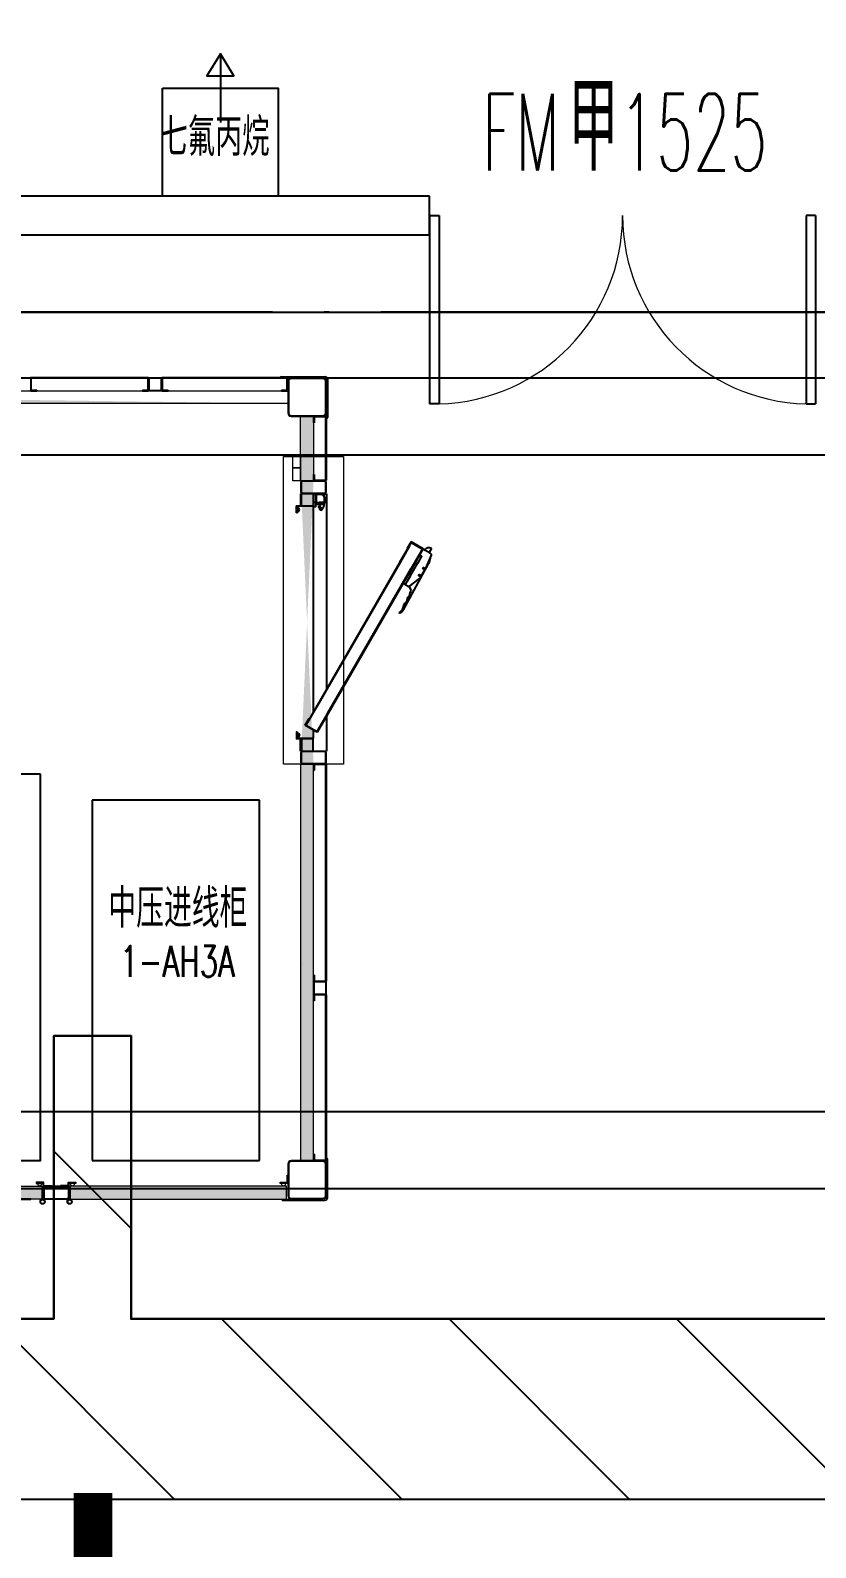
# Model space of a CAD drawing. Extents: x 758840 to 1108724, y -102573 to 143521.
# Drawn here: x 880112 to 883163, y 69139 to 75032 of the extents above; entities that cross this region are included whole.
import ezdxf
from ezdxf.xclip import XClip

# ---------------------------------------------------------------- set-up
doc = ezdxf.new("R2010")
doc.units = 0
doc.header["$LTSCALE"] = 1000
doc.header["$MEASUREMENT"] = 0
doc.linetypes.add('DOTE', pattern=[2.42, 2, -0.2, 0.02, -0.2])
for name, color, linetype in [('02电气-设备', 255, 'Continuous'), ('02电气-设备基础', 252, 'Continuous'), ('DOOR_FIRE', 4, 'Continuous'), ('DOOR_FIRE_TEXT', 7, 'Continuous'), ('DOTE', 8, 'DOTE'), ('EQUIP_消火栓', 7, 'Continuous'), ('HATCH', 4, 'Continuous'), ('LWIRE', 1, 'Continuous'), ('WALL-MOVE', 6, 'Continuous'), ('电缆沟', 2, 'Continuous'), ('空调标注', 3, 'Continuous'), ('钢盖板', 6, 'Continuous')]:
    doc.layers.add(name, color=color, linetype=linetype)
doc.layers.add('细实线', color=3, linetype='Continuous', lineweight=5)
doc.styles.add('_TCH_WINDOW', font='SIMPLEX.shx', dxfattribs={"width": 0.8, "height": 3.5, "bigfont": 'GBCBIG.shx'})
doc.styles.get("Standard").update_dxf_attribs({"font": 'gbenor.shx', "bigfont": 'gbcbig.shx'})
doc.styles.add('电气文字', font='txtd.shx', dxfattribs={"width": 0.8, "height": 3.5, "bigfont": 'HZTXT.shx'})
pattern_1 = [(315, (-6393581, 4851832.664), (28.28427125, 28.28427125), [4.0142, -35.9858]), (315, (-6393602.19, 4851811.474), (28.28427125, 28.28427125), [4.0142, -35.9858]), (135, (-6393568.565, 4851806.713), (-28.28427125, -28.28427125), [4.0142, -35.9858]), (135, (-6393576.24, 4851799.04), (-28.28427125, -28.28427125), [4.0142, -35.9858]), (225, (-6393553.707, 4851812.48), (28.28427125, -28.28427125), [40.0194, 0.0194]), (180, (-6393563.022, 4851806.003), (-28.2842, 28.2842), [3.4144, -53.1542]), (161.56505, (-6393538.152, 4851834.288), (-28.284169758, 28.28429741), [2.244, -87.1988]), (161.56505, (-6393566.436, 4851806.003), (-28.284169758, 28.28429741), [2.244, -87.1988]), (198.43495, (-6393530.48, 4851835.707), (-28.28429741, 28.28416976), [4.488, -84.9548]), (198.43495, (-6393558.764, 4851807.422), (-28.28429741, 28.28416976), [4.488, -84.9548]), (108.43495, (-6393543.119, 4851837.835), (-28.28429741, 28.284169758), [21.3712, -68.0716]), (108.43495, (-6393571.403, 4851809.551), (-28.28429741, 28.284169758), [21.3712, -68.0716]), (161.56505, (-6393552.715, 4851860.948), (-28.284169758, 28.28429741), [2.244, -87.1988]), (161.56505, (-6393581, 4851832.664), (-28.284169758, 28.28429741), [2.244, -87.1988]), (180, (-6393583.129, 4851833.374), (-28.2842, 28.2842), [3.4144, -53.1542]), (198.43495, (-6393558.26, 4851861.658), (-28.28429741, 28.28416976), [4.488, -84.9548]), (198.43495, (-6393586.543, 4851833.374), (-28.28429741, 28.28416976), [4.488, -84.9548]), (90, (-6393602.9, 4851813.603), (-28.2842, 28.2842), [3.4144, -53.1542]), (108.43495, (-6393573.905, 4851839.759), (-28.28429741, 28.284169758), [2.244, -87.1988]), (108.43495, (-6393602.19, 4851811.474), (-28.28429741, 28.284169758), [2.244, -87.1988]), (71.56505, (-6393574.615, 4851845.3), (-28.28416976, 28.28429741), [4.488, -84.9548]), (71.56505, (-6393602.9, 4851817.017), (-28.28416976, 28.28429741), [4.488, -84.9548]), (161.56505, (-6393550.793, 4851830.162), (-28.284169758, 28.28429741), [21.3712, -68.0716]), (161.56505, (-6393579.077, 4851801.878), (-28.284169758, 28.28429741), [21.3712, -68.0716]), (90, (-6393575.53, 4851793.496), (-28.2842, 28.2842), [3.4144, -53.1542]), (108.43495, (-6393547.244, 4851825.195), (-28.28429741, 28.284169758), [2.244, -87.1988]), (108.43495, (-6393575.529, 4851796.91), (-28.28429741, 28.284169758), [2.244, -87.1988]), (71.56505, (-6393548.664, 4851817.523), (-28.28416976, 28.28429741), [4.488, -84.9548]), (71.56505, (-6393576.948, 4851789.24), (-28.28416976, 28.28429741), [4.488, -84.9548])]

# ---------------------------------------------------------------- blocks, each defined once
blk = doc.blocks.new('332525')
at = {"color": 0, "lineweight": 15}
for p, q in [((1935718.8, 679933.7), (1935745.8, 679933.7)), ((1935718.8, 679930.7), (1935718.8, 679933.7)), ((1935748.8, 679930.7), (1935718.8, 679930.7)), ((1935745.8, 679933.7), (1935745.8, 679960.7)), ((1935745.8, 679960.7), (1935748.8, 679960.7)), ((1935748.8, 679930.7), (1935745.8, 679930.7)), ((1935748.8, 679960.7), (1935748.8, 679930.7)), ((1935748.8, 679933.7), (1935748.8, 679930.7))]:
    blk.add_line(p, q, dxfattribs=at)
blk = doc.blocks.new('dfgfdgdf')
at = {"lineweight": 15}
h = blk.add_hatch(dxfattribs=at)
h.set_pattern_fill('ANSI35', color=2, scale=0.9)
h.set_pattern_definition([(45, (0, 0), (-4.041115254, 4.041115254), []), (45, (4.041, 0), (-4.041115254, 4.041115254), [7.14375, -1.42875, 0, -1.42875])])
h.paths.add_polyline_path([(1999348.3, 678429.3), (1999331.3, 678429.3, 1)])
blk.add_line((1999352.3, 678432.3), (1999327.3, 678432.3))
at = {"color": 0, "lineweight": 15}
for p, q in [((1999352.3, 678432.3), (1999327.3, 678432.3)), ((1999327.3, 678432.3), (1999327.3, 678429.3)), ((1999327.3, 678429.3), (1999352.3, 678429.3)), ((1999352.3, 678432.3), (1999352.3, 678429.3))]:
    blk.add_line(p, q, dxfattribs=at)
blk.add_arc((1999339.8, 678429.3), 8.49, 180, 360, dxfattribs=at)
blk = doc.blocks.new('2500KVA 变压器')
at = {"lineweight": -3}
blk.add_lwpolyline([(0, 0), (2400, 0), (2400, 1500), (0, 1500)], close=True, dxfattribs=at)
blk = doc.blocks.new('BD4-PAL0101-LVPM-03')
at = {"ltscale": 5}
h = blk.add_hatch(dxfattribs=at)
h.set_pattern_fill('隔热材料01', color=8, scale=80, angle=45)
h.set_pattern_definition(pattern_1)
edge = h.paths.add_edge_path()
edge.add_line((1914731.1, 716073.1), (1914731.1, 716023.1))
edge.add_line((1914741, 716023.1), (1914741, 716073.1))
edge.add_line((1914961.1, 716073.1), (1915777, 716073.1))
edge.add_line((1915777, 716023.1), (1914961.1, 716023.1))
edge.add_line((1915877, 716073.1), (1917641.1, 716073.1))
edge.add_line((1917641.1, 716023.1), (1915877, 716023.1))
edge.add_line((1919291.1, 716073.1), (1924487.1, 716073.1))
edge.add_line((1924487.1, 716023.1), (1919291.1, 716023.1))
edge.add_line((1924587.1, 716073.1), (1928137.1, 716073.1))
edge.add_line((1928137.1, 716023.1), (1924587.1, 716023.1))
edge = h.paths.add_edge_path(flags=17)
edge.add_line((1924487.1, 716073.1), (1924487.1, 716023.1))
edge.add_line((1924587.1, 716023.1), (1924587.1, 716073.1))
edge.add_line((1919291.1, 716023.1), (1919291.1, 716073.1))
edge.add_line((1917641.1, 716073.1), (1917641.1, 716023.1))
edge.add_line((1914961.1, 716023.1), (1914961.1, 716073.1))
edge.add_line((1928137.1, 716073.1), (1928137.1, 716023.1))
h = blk.add_hatch(dxfattribs=at)
h.set_pattern_fill('隔热材料01', color=8, scale=80, angle=45)
h.set_pattern_definition(pattern_1)
edge = h.paths.add_edge_path()
edge.add_line((1928187.1, 715723.1), (1928187.1, 715973.1))
edge.add_line((1928237.1, 715973.1), (1928237.1, 715723.1))
edge.add_line((1928187.1, 714623.1), (1928187.1, 713083.1))
edge.add_line((1928237.1, 713083.1), (1928237.1, 714623.1))
h = blk.add_hatch(dxfattribs=at)
h.set_pattern_fill('隔热材料01', color=8, scale=80, angle=45)
h.set_pattern_definition(pattern_1)
h.paths.add_polyline_path([(1915872.1, 712983.1), (1915306.6, 712983.1), (1915306.6, 712933.1), (1915872.1, 712933.1)])
h.paths.add_polyline_path([(1915301.6, 712983.1), (1914736.1, 712983.1), (1914736.1, 712933.1), (1915301.6, 712933.1)])
h.paths.add_polyline_path([(1916874.6, 712933.1), (1915982.1, 712933.1), (1915982.1, 712983.1), (1916874.6, 712983.1)])
h.paths.add_polyline_path([(1917772.1, 712933.1), (1916879.6, 712933.1), (1916879.6, 712983.1), (1917772.1, 712983.1)])
h.paths.add_polyline_path([(1917882.1, 712983.1), (1918774.6, 712983.1), (1918774.6, 712933.1), (1917882.1, 712933.1)])
h.paths.add_polyline_path([(1918779.6, 712933.1), (1918779.6, 712983.1), (1919672.1, 712983.1), (1919672.1, 712933.1)])
h.paths.add_polyline_path([(1920874.6, 712933.1), (1919782.1, 712933.1), (1919782.1, 712983.1), (1920874.6, 712983.1)])
h.paths.add_polyline_path([(1920879.6, 712933.1), (1920879.6, 712983.1), (1921972.1, 712983.1), (1921972.1, 712933.1)])
h.paths.add_polyline_path([(1923279.6, 712933.1), (1922082.1, 712933.1), (1922082.1, 712983.1), (1923279.6, 712983.1)])
h.paths.add_polyline_path([(1923284.6, 712933.1), (1923284.6, 712983.1), (1924482.1, 712983.1), (1924482.1, 712933.1)])
h.paths.add_polyline_path([(1925884.6, 712933.1), (1924592.1, 712933.1), (1924592.1, 712983.1), (1925884.6, 712983.1)])
h.paths.add_polyline_path([(1925889.6, 712933.1), (1925889.6, 712983.1), (1927182.1, 712983.1), (1927182.1, 712933.1)])
h.paths.add_polyline_path([(1927292.1, 712933.1), (1928132.1, 712933.1), (1928132.1, 712983.1), (1927292.1, 712983.1)])
at = {"layer": 'HATCH'}
h = blk.add_hatch(dxfattribs=at)
h.set_pattern_fill('ISO02W100', color=256, scale=0.5, angle=150)
h.set_pattern_definition([(150, (1632899.1454, -347626.3102), (-1.25, -2.1650635095), [6, -1.5])])
h.paths.add_polyline_path([(1928609.5, 715471), (1928602.5, 715458.8), (1928572.5, 715406.8), (1928573.3, 715406.3), (1928610.4, 715470.5)])
h = blk.add_hatch(dxfattribs=at)
h.set_pattern_fill('ANSI32', color=256, angle=60)
h.set_pattern_definition([(105, (1632899.145, -347626.31), (-9.200443495, -2.465251405), []), (105, (1632901.3905, -347622.422), (-9.200443495, -2.465251405), [])])
h.paths.add_polyline_path([(1928616.5, 715483.1), (1928659.8, 715458.1), (1928616.1, 715382.4), (1928617.5, 715380.8), (1928662.5, 715458.8), (1928615.8, 715485.8), (1928600.8, 715459.8), (1928602.5, 715458.8), (1928609.5, 715471)])
h = blk.add_hatch(dxfattribs=at)
h.set_pattern_fill('ANSI32', color=256)
h.set_pattern_definition([(45, (-1084264.571, -267631.145), (-6.73519209, 6.73519209), []), (45, (-1084260.081, -267631.145), (-6.73519209, 6.73519209), [])])
h.paths.add_polyline_path([(1928207.7, 714774.4), (1928251, 714749.4), (1928294.7, 714825.1), (1928296.7, 714824.7), (1928251.7, 714746.7), (1928204.9, 714773.7), (1928219.9, 714799.6), (1928221.7, 714798.6), (1928214.7, 714786.5)])
h = blk.add_hatch(dxfattribs=at)
h.set_pattern_fill('ISO02W100', color=256, scale=0.5, angle=90)
h.set_pattern_definition([(90, (-1084264.5713, -267631.145), (-2.5, 2e-16), [6, -1.5])])
h.paths.add_polyline_path([(1928214.7, 714786.5), (1928221.7, 714798.6), (1928251.7, 714850.7), (1928252.6, 714850.2), (1928215.5, 714786)])
at = {"linetype": 'Continuous', "lineweight": 25}
for p, q in [((1927139.1, 716120.9), (1927139.1, 716075.3)), ((1927594.9, 716123.1), (1927139.3, 716123.1)), ((1927594.9, 716121.1), (1927139.3, 716121.1)), ((1927595.1, 716075.3), (1927595.1, 716120.9)), ((1927597.1, 716120.9), (1927597.1, 716075.3)), ((1927597.1, 716075.3), (1927597.1, 716120.9)), ((1927647.1, 716120.9), (1927647.1, 716075.3)), ((1927649.1, 716120.9), (1927649.1, 716075.3)), ((1928134.9, 716123.1), (1927649.3, 716123.1)), ((1928134.9, 716121.1), (1927649.3, 716121.1)), ((1928135.1, 716075.3), (1928135.1, 716120.9)), ((1928137.1, 716120.9), (1928137.1, 716075.3)), ((1928137.1, 716075.3), (1928137.1, 716120.9)), ((1927139.3, 716075.1), (1927162.1, 716075.1)), ((1927139.3, 716073.1), (1927162.1, 716073.1)), ((1927162.1, 716075.1), (1927162.1, 716073.1)), ((1927572.1, 716075.1), (1927572.1, 716073.1)), ((1927572.1, 716075.1), (1927594.9, 716075.1)), ((1927572.1, 716073.1), (1927594.9, 716073.1)), ((1927649.3, 716075.1), (1927672.1, 716075.1)), ((1927649.3, 716073.1), (1927672.1, 716073.1)), ((1927672.1, 716075.1), (1927672.1, 716073.1)), ((1928112.1, 716075.1), (1928112.1, 716073.1)), ((1928112.1, 716075.1), (1928134.9, 716075.1)), ((1928112.1, 716073.1), (1928134.9, 716073.1)), ((1928237.1, 715970.9), (1928237.1, 715948.1)), ((1928239.1, 715948.1), (1928237.1, 715948.1)), ((1928239.1, 715970.9), (1928239.1, 715948.1)), ((1928284.9, 715973.1), (1928239.3, 715973.1)), ((1928284.9, 715971.1), (1928239.3, 715971.1)), ((1928285.1, 715725.3), (1928285.1, 715970.9)), ((1928287.1, 715725.3), (1928287.1, 715970.9)), ((1928239.1, 715748.1), (1928237.1, 715748.1)), ((1928237.1, 715748.1), (1928237.1, 715725.3)), ((1928239.1, 715748.1), (1928239.1, 715725.3)), ((1928239.3, 715725.1), (1928284.9, 715725.1)), ((1928284.9, 715723.1), (1928239.3, 715723.1)), ((1928239.3, 715723.1), (1928284.9, 715723.1)), ((1928648.4, 715434.4), (1928662, 715458)), ((1928662.1, 715458), (1928662, 715458)), ((1928662.5, 715458.8), (1928662.1, 715458)), ((1928662.5, 715458.8), (1928668.9, 715454.8)), ((1928695.2, 715460.5), (1928685.8, 715444.3)), ((1928586.8, 715221.9), (1928686.9, 715405.4)), ((1928631.7, 715405.4), (1928606.7, 715362.1)), ((1928614.9, 715356.2), (1928640.9, 715401.3)), ((1928641.1, 715421.6), (1928631.7, 715405.4)), ((1928639.5, 715400.9), (1928631.7, 715405.4)), ((1928640.9, 715401.3), (1928649.7, 715416.6)), ((1928643, 715424.9), (1928641.1, 715421.6)), ((1928648.4, 715434.4), (1928643, 715424.9)), ((1928656.2, 715429.9), (1928648.4, 715434.4)), ((1928649.7, 715416.6), (1928651.3, 715419.3)), ((1928651.3, 715419.3), (1928656.5, 715428.3)), ((1928676.5, 715389.4), (1928695.3, 715434.4)), ((1928685.3, 715402.6), (1928685.5, 715402.5)), ((1928693.8, 715439.3), (1928685.8, 715444.3)), ((1928689, 715411.9), (1928691.1, 715424.3)), ((1928606.7, 715362.1), (1928592.4, 715337.3)), ((1928601.1, 715332.3), (1928614.9, 715356.2)), ((1928614.5, 715357.6), (1928606.7, 715362.1)), ((1928608.2, 715312.1), (1928647.4, 715341.8)), ((1928652.7, 715347.7), (1928674.8, 715386)), ((1928677.1, 715387.1), (1928676.9, 715387.2)), ((1928590.5, 715334), (1928585, 715324.4)), ((1928592.7, 715319.9), (1928585, 715324.4)), ((1928592.4, 715337.3), (1928590.5, 715334)), ((1928593.5, 715319.9), (1928607.2, 715312.6)), ((1928594.3, 715320.5), (1928599.5, 715329.7)), ((1928599.5, 715329.7), (1928601.1, 715332.3)), ((1928610, 715309.7), (1928616.5, 715295.6)), ((1928610.1, 715312.3), (1928611.2, 715314.3)), ((1928613, 715289.2), (1928616.5, 715295.6)), ((1928573.2, 715214.7), (1928568.6, 715210.4)), ((1928571.4, 715208.9), (1928568.6, 715210.4)), ((1928577.7, 715212.6), (1928571.4, 715208.9)), ((1928237.1, 714620.9), (1928237.1, 714598.1)), ((1928239.1, 714598.1), (1928237.1, 714598.1)), ((1928239.1, 714620.9), (1928239.1, 714598.1)), ((1928284.9, 714623.1), (1928239.3, 714623.1)), ((1928284.9, 714621.1), (1928239.3, 714621.1)), ((1928285.1, 713780.3), (1928285.1, 714620.9)), ((1928287.1, 713780.3), (1928287.1, 714620.9)), ((1928239.1, 713803.1), (1928237.1, 713803.1)), ((1928237.1, 713803.1), (1928237.1, 713780.3)), ((1928239.1, 713803.1), (1928239.1, 713780.3)), ((1928239.3, 713780.1), (1928284.9, 713780.1)), ((1928284.9, 713778.1), (1928239.3, 713778.1)), ((1928239.3, 713778.1), (1928284.9, 713778.1)), ((1928237.1, 713725.9), (1928237.1, 713703.1)), ((1928239.1, 713703.1), (1928237.1, 713703.1)), ((1928239.1, 713725.9), (1928239.1, 713703.1)), ((1928284.9, 713728.1), (1928239.3, 713728.1)), ((1928284.9, 713726.1), (1928239.3, 713726.1)), ((1928285.1, 713085.3), (1928285.1, 713725.9)), ((1928287.1, 713085.3), (1928287.1, 713725.9)), ((1928239.1, 713108.1), (1928237.1, 713108.1)), ((1928237.1, 713108.1), (1928237.1, 713085.3)), ((1928239.1, 713108.1), (1928239.1, 713085.3)), ((1928239.3, 713085.1), (1928284.9, 713085.1)), ((1928284.9, 713083.1), (1928239.3, 713083.1)), ((1928239.3, 713083.1), (1928284.9, 713083.1))]:
    blk.add_line(p, q, dxfattribs=at)
at = {"linetype": 'ByBlock', "lineweight": 15}
for p, q in [((1928280.1, 716123.1), (1928108.1, 716123.1)), ((1928111.1, 716128.1), (1928282.1, 716128.1)), ((1928111.1, 716123.1), (1928111.1, 716128.1)), ((1928287.1, 716116.1), (1928292.1, 716116.1)), ((1928292.1, 716118.1), (1928292.1, 715969.1)), ((1928287.1, 715969.1), (1928292.1, 715969.1)), ((1928289.1, 715966.1), (1928287.1, 715966.1)), ((1928187.1, 714623.1), (1928287.1, 714623.1)), ((1928289.1, 713092.1), (1928287.1, 713092.1)), ((1928287.1, 713089.1), (1928292.1, 713089.1)), ((1928292.1, 712938.1), (1928292.1, 713089.1)), ((1925889.6, 712983.1), (1927182.1, 712983.1)), ((1927182.1, 712983.1), (1927182.1, 712933.1)), ((1928132.1, 712983.1), (1927292.1, 712983.1)), ((1927292.1, 712983.1), (1927292.1, 712933.1)), ((1928132.1, 712933.1), (1928132.1, 712983.1)), ((1927182.1, 712933.1), (1925889.6, 712933.1)), ((1927292.1, 712933.1), (1928132.1, 712933.1)), ((1928117.1, 712933.1), (1928117.1, 712928.1)), ((1928117.1, 712928.1), (1928282.1, 712928.1)), ((1928280.1, 712933.1), (1928280.1, 712928.1)), ((1928287.1, 712940.1), (1928292.1, 712940.1))]:
    blk.add_line(p, q, dxfattribs=at)
at = {"lineweight": 15}
for p, q in [((1924587.1, 716073.1), (1928137.1, 716073.1)), ((1928137.1, 716073.1), (1928137.1, 716023.1)), ((1928137.1, 716023.1), (1924587.1, 716023.1)), ((1928187.1, 715973.1), (1928237.1, 715973.1)), ((1928187.1, 715723.1), (1928187.1, 715973.1)), ((1928237.1, 715973.1), (1928237.1, 715723.1)), ((1928120.8, 715817.6), (1928353.3, 715817.6)), ((1928120.8, 714623.1), (1928120.8, 715817.6)), ((1928353.3, 715817.6), (1928353.3, 714623.1)), ((1928237.1, 715723.1), (1928187.1, 715723.1)), ((1928234.1, 715673.1), (1928234.1, 715626.1)), ((1928237.1, 715673.1), (1928237.1, 715623.1)), ((1928234.1, 715626.1), (1928169.1, 715626.1)), ((1928169.1, 715598.1), (1928169.1, 715626.1)), ((1928172.1, 715598.1), (1928169.1, 715598.1)), ((1928237.1, 715623.1), (1928172.1, 715623.1)), ((1928172.1, 715623.1), (1928172.1, 715598.1)), ((1928172.1, 714748.1), (1928169.1, 714748.1)), ((1928169.1, 714748.1), (1928169.1, 714720.1)), ((1928234.1, 714720.1), (1928169.1, 714720.1)), ((1928172.1, 714723.1), (1928172.1, 714748.1)), ((1928237.1, 714723.1), (1928172.1, 714723.1)), ((1928234.1, 714673.1), (1928234.1, 714720.1)), ((1928237.1, 714673.1), (1928237.1, 714723.1)), ((1928353.3, 714623.1), (1928120.8, 714623.1)), ((1928237.1, 714623.1), (1928187.1, 714623.1)), ((1928187.1, 714623.1), (1928187.1, 713083.1)), ((1928237.1, 713083.1), (1928237.1, 714623.1)), ((1928187.1, 713083.1), (1928237.1, 713083.1)), ((1928287.1, 712940.1), (1928287.1, 713092.1)), ((1927190.1, 712999.6), (1927160.1, 712999.6)), ((1927160.1, 712999.6), (1927160.1, 712996.6)), ((1927160.1, 712996.6), (1927187.1, 712996.6)), ((1927187.1, 712996.6), (1927160.1, 712996.6)), ((1927160.1, 712996.6), (1927160.1, 712993.6)), ((1927160.1, 712993.6), (1927187.1, 712993.6)), ((1927182.6, 712983.1), (1927182.6, 712932.9)), ((1927182.6, 712983.1), (1927186.6, 712983.1)), ((1927186.6, 712983.1), (1927186.6, 712932.9)), ((1927190.1, 712999.6), (1927187.1, 712999.6)), ((1927187.1, 712996.6), (1927187.1, 712983.1)), ((1927187.1, 712992.8), (1927187.1, 712996.6)), ((1927187.1, 712983.1), (1927220.1, 712983.1)), ((1927190.1, 712996.6), (1927190.1, 712999.6)), ((1927190.1, 712986.1), (1927190.1, 712999.6)), ((1927190.1, 712986.1), (1927220.1, 712986.1)), ((1927220.1, 712983.1), (1927220.1, 712986.1)), ((1927284.1, 712986.1), (1927254.1, 712986.1)), ((1927254.1, 712983.1), (1927254.1, 712986.1)), ((1927287.1, 712983.1), (1927254.1, 712983.1)), ((1927284.1, 712996.6), (1927284.1, 712999.6)), ((1927284.1, 712999.6), (1927314.1, 712999.6)), ((1927284.1, 712986.1), (1927284.1, 712999.6)), ((1927284.1, 712999.6), (1927287.1, 712999.6)), ((1927314.1, 712996.6), (1927287.1, 712996.6)), ((1927287.1, 712996.6), (1927287.1, 712983.1)), ((1927287.1, 712992.8), (1927287.1, 712996.6)), ((1927287.1, 712996.6), (1927314.1, 712996.6)), ((1927314.1, 712993.6), (1927287.1, 712993.6)), ((1927287.6, 712983.1), (1927287.6, 712932.9)), ((1927287.6, 712983.1), (1927291.6, 712983.1)), ((1927291.6, 712983.1), (1927291.6, 712932.9)), ((1927314.1, 712999.6), (1927314.1, 712996.6)), ((1927314.1, 712996.6), (1927314.1, 712993.6)), ((1928107.1, 712993.6), (1928107.1, 712996.6)), ((1928137.1, 712993.6), (1928107.1, 712993.6)), ((1928137.1, 712996.6), (1928110.1, 712996.6)), ((1928110.1, 712996.6), (1928137.1, 712996.6)), ((1928137.1, 712996.6), (1928137.1, 712993.6)), ((1927283.9, 712977.1), (1927283.9, 712939.1))]:
    blk.add_line(p, q, dxfattribs=at)
for p, q in [((1928235.6, 715673.1), (1928237.1, 715673.1)), ((1928248, 714844.2), (1928609.5, 715471)), ((1928585, 715324.4), (1928662.5, 715458.8)), ((1928615.8, 715485.8), (1928600.8, 715459.8)), ((1928600.8, 715459.8), (1928602.5, 715458.8)), ((1928602.5, 715458.8), (1928616.5, 715483.1)), ((1928662.5, 715458.8), (1928615.8, 715485.8)), ((1928659.8, 715458.1), (1928616.1, 715382.4)), ((1928616.5, 715483.1), (1928659.8, 715458.1)), ((1928617.5, 715380.8), (1928662.5, 715458.8)), ((1928573.3, 715406.3), (1928248.8, 714843.7)), ((1928573.3, 715406.3), (1928572.5, 715406.8)), ((1928291.3, 714819.2), (1928616.1, 715382.4)), ((1928617.5, 715380.8), (1928293, 714818.2)), ((1928617.5, 715380.8), (1928616.1, 715382.4)), ((1928251, 714749.4), (1928294.7, 714825.1)), ((1928252.6, 714850.2), (1928251.7, 714850.7)), ((1928252.6, 714850.2), (1928251.7, 714850.7)), ((1928296.7, 714824.7), (1928251.7, 714746.7)), ((1928296.7, 714824.7), (1928294.7, 714825.1)), ((1928296.7, 714824.7), (1928294.7, 714825.1)), ((1928204.9, 714773.7), (1928219.9, 714799.6)), ((1928251.7, 714746.7), (1928204.9, 714773.7)), ((1928221.7, 714798.6), (1928207.7, 714774.4)), ((1928207.7, 714774.4), (1928251, 714749.4)), ((1928219.9, 714799.6), (1928221.7, 714798.6)), ((1928234.1, 714673.1), (1928237.1, 714673.1)), ((1926159.6, 712933.1), (1927139.6, 712933.1))]:
    blk.add_line(p, q)
at = {"lineweight": -3}
for p, q in [((1928237.1, 715673.1), (1928287.1, 715673.1)), ((1928287.1, 715673.1), (1928287.1, 714912)), ((1928237.1, 714823.4), (1928237.1, 715623.1)), ((1928237.1, 714723.1), (1928237.1, 714755.1)), ((1928287.1, 714808), (1928287.1, 714673.1)), ((1928237.1, 714673.1), (1928287.1, 714673.1))]:
    blk.add_line(p, q, dxfattribs=at)
at = {"linetype": 'Continuous'}
for p, q in [((1928237.1, 715623.1), (1928237.1, 715670.1)), ((1928266.6, 715670.1), (1928237.1, 715670.1)), ((1928246.1, 715669.8), (1928237.1, 715669.8)), ((1928246.1, 715639.4), (1928237.1, 715639.4)), ((1928246.1, 715670.1), (1928246.1, 715669.8)), ((1928246.1, 715623.1), (1928246.1, 715669.8)), ((1928266.6, 715669.6), (1928246.6, 715669.6)), ((1928246.6, 715623.6), (1928246.6, 715669.5)), ((1928246.6, 715634.8), (1928247.1, 715634.8)), ((1928247.1, 715670.1), (1928247.1, 715634.8)), ((1928251.8, 715637.8), (1928251.9, 715637.3)), ((1928266.6, 715670.1), (1928266.6, 715669.6)), ((1928278.5, 715632.5), (1928278.5, 715639.1)), ((1928279, 715639.1), (1928279, 715632.2)), ((1928280.1, 715639.6), (1928280.1, 715656.1)), ((1928280.6, 715656.1), (1928280.1, 715656.1)), ((1928280.1, 715639.1), (1928280.1, 715639.6)), ((1928280.6, 715639.6), (1928280.1, 715639.6)), ((1928280.6, 715639.6), (1928280.6, 715656.1)), ((1928237.1, 715623.1), (1928246.1, 715623.1)), ((1928246.7, 715632.2), (1928279, 715632.2)), ((1928254.2, 715632.7), (1928270.8, 715632.7)), ((1928261.9, 715615.7), (1928261.9, 715632.7)), ((1928262.4, 715615.7), (1928261.9, 715615.7)), ((1928262.4, 715615.7), (1928262.4, 715632.2)), ((1928267.8, 715612.7), (1928268.1, 715612.3))]:
    blk.add_line(p, q, dxfattribs=at)
at = {"linetype": 'Continuous', "lineweight": 15}
for p, q in [((1928187.3, 714577.7), (1928187.3, 714577.7)), ((1928209.5, 714622.6), (1928209.5, 714622.6)), ((1928187.8, 713830.7), (1928187.8, 713830.7)), ((1928188.6, 713851.8), (1928188.6, 713851.8)), ((1928190.7, 713851.3), (1928190.7, 713851.3)), ((1928192.5, 713843.3), (1928192.5, 713843.3)), ((1928235.9, 713764.1), (1928235.9, 713764.1)), ((1927313, 712933.3), (1927313, 712933.3)), ((1927319.9, 712934.1), (1927319.9, 712934.1))]:
    blk.add_line(p, q, dxfattribs=at)
at = {"lineweight": 15}
for points in [[(1928157.1, 715823.1), (1928187.1, 715823.1), (1928187.1, 715773.1), (1928157.1, 715773.1)], [(1928157.1, 715773.1), (1928187.1, 715773.1), (1928187.1, 715723.1), (1928157.1, 715723.1)]]:
    blk.add_lwpolyline(points, close=True, dxfattribs=at)
for points in [[(1928187.1, 715673.1), (1928187.1, 715626.1), (1928189.8, 715626.1), (1928189.8, 715673.1)], [(1928187.1, 714673.1), (1928187.1, 714720.1), (1928189.8, 714720.1), (1928189.8, 714673.1)]]:
    blk.add_lwpolyline(points, close=True)
for points in [[(1928572.5, 715406.8), (1928609.5, 715471), (1928610.4, 715470.5), (1928573.3, 715406.3)], [(1928251.7, 714850.7), (1928214.7, 714786.5), (1928215.5, 714786), (1928252.6, 714850.2)]]:
    blk.add_lwpolyline(points)
at = {"linetype": 'Continuous', "lineweight": 25, "flags": 128}
for points in [[(1928685.8, 715444.3), (1928685.7, 715444.3), (1928685.4, 715444.5), (1928684.9, 715444.8), (1928684.2, 715445.2), (1928683.3, 715445.7), (1928682.3, 715446.3), (1928681, 715447), (1928679.7, 715447.8), (1928678.1, 715448.7), (1928676.4, 715449.7), (1928674.6, 715450.7), (1928672.7, 715451.8), (1928670.7, 715453), (1928668.6, 715454.2), (1928666.5, 715455.4), (1928664.3, 715456.7), (1928662.1, 715458)], [(1928677.1, 715387.1), (1928677.2, 715387.2), (1928677.4, 715387.6), (1928677.6, 715388.1), (1928678, 715388.8), (1928678.5, 715389.6), (1928679, 715390.6), (1928679.6, 715391.7), (1928680.3, 715392.9), (1928681, 715394.2), (1928681.7, 715395.5), (1928682.3, 715396.7), (1928683, 715397.9), (1928683.6, 715399), (1928684.2, 715400), (1928684.6, 715400.9), (1928685, 715401.6), (1928685.3, 715402.1), (1928685.4, 715402.4), (1928685.5, 715402.5), (1928685.5, 715402.5)], [(1928607.2, 715312.6), (1928607.4, 715312.5), (1928607.6, 715312.4), (1928607.7, 715312.3), (1928607.9, 715312.2), (1928608, 715312.1), (1928608.1, 715312.1), (1928608.1, 715312.1), (1928608.2, 715312.1)]]:
    blk.add_lwpolyline(points, dxfattribs=at)
blk.add_circle((1928259.5, 715621.4), 1.99)
at = {"linetype": 'Continuous'}
for radius in [3.25, 1.75]:
    blk.add_circle((1928266, 715615.7), radius, dxfattribs=at)
at = {"linetype": 'Continuous', "lineweight": 25}
for centre in [(1928648.9, 715355.8), (1928664.9, 715383.6)]:
    blk.add_circle(centre, 3, dxfattribs=at)
at = {"lineweight": 15}
for centre, radius in [((1927184.6, 712923.1), 10), ((1927184.6, 712923.1), 7), ((1927289.6, 712923.1), 10), ((1927289.6, 712923.1), 7)]:
    blk.add_circle(centre, radius, dxfattribs=at)
at = {"linetype": 'Continuous', "lineweight": 25}
for centre, radius, start, end in [((1927139.3, 716120.9), 2.2, 90, 180), ((1927139.3, 716120.9), 0.2, 90, 180), ((1927594.9, 716120.9), 2.2, 0, 90), ((1927594.9, 716120.9), 0.2, 0, 90), ((1927649.3, 716120.9), 2.2, 90, 180), ((1927649.3, 716120.9), 0.2, 90, 180), ((1928134.9, 716120.9), 2.2, 0, 90), ((1928134.9, 716120.9), 0.2, 0, 90), ((1927139.3, 716075.3), 2.2, 180, 270), ((1927139.3, 716075.3), 0.2, 180, 270), ((1927594.9, 716075.3), 0.2, 270, 0), ((1927594.9, 716075.3), 2.2, 270, 0), ((1927649.3, 716075.3), 2.2, 180, 270), ((1927649.3, 716075.3), 0.2, 180, 270), ((1928134.9, 716075.3), 0.2, 270, 0), ((1928134.9, 716075.3), 2.2, 270, 0), ((1928239.3, 715970.9), 2.2, 90, 180), ((1928239.3, 715970.9), 0.2, 90, 180), ((1928284.9, 715970.9), 2.2, 0, 90), ((1928284.9, 715970.9), 0.2, 0, 90), ((1928239.3, 715725.3), 2.2, 180, 270), ((1928239.3, 715725.3), 0.2, 180, 270), ((1928284.9, 715725.3), 0.2, 270, 0), ((1928284.9, 715725.3), 2.2, 270, 0), ((1928685.2, 715443.2), 20, 60.00008, 144.3049), ((1928640, 715401.8), 1, 240.00648, 330.00648), ((1928669.3, 715414.9), 20, 349.58879, 351.48876), ((1928691.6, 715435.9), 4, 337.25327, 58.00008), ((1928614, 715356.7), 1, 330.00648, 60.00648), ((1928635.4, 715357.7), 20, 307.10749, 330.00008), ((1928648.8, 715401), 30, 330.00008, 337.25327), ((1928612.7, 715310.9), 3, 151.84742, 204.63402), ((1928564.9, 715234.1), 25, 300.70196, 315.12347), ((1928239.3, 714620.9), 2.2, 90, 180), ((1928239.3, 714620.9), 0.2, 90, 180), ((1928284.9, 714620.9), 2.2, 0, 90), ((1928284.9, 714620.9), 0.2, 0, 90), ((1928239.3, 713780.3), 2.2, 180, 270), ((1928239.3, 713780.3), 0.2, 180, 270), ((1928284.9, 713780.3), 0.2, 270, 0), ((1928284.9, 713780.3), 2.2, 270, 0), ((1928239.3, 713725.9), 2.2, 90, 180), ((1928239.3, 713725.9), 0.2, 90, 180), ((1928284.9, 713725.9), 2.2, 0, 90), ((1928284.9, 713725.9), 0.2, 0, 90), ((1928239.3, 713085.3), 2.2, 180, 270), ((1928239.3, 713085.3), 0.2, 180, 270), ((1928284.9, 713085.3), 0.2, 270, 0), ((1928284.9, 713085.3), 2.2, 270, 0)]:
    blk.add_arc(centre, radius, start, end, dxfattribs=at)
at = {"linetype": 'ByBlock', "lineweight": 15}
for centre, radius, start, end in [((1928111.1, 716125.1), 3, 90, 180), ((1928280.1, 716116.1), 7, 0, 90), ((1928282.1, 716118.1), 10, 0, 90), ((1928289.1, 715969.1), 3, 270, 0), ((1928289.1, 713089.1), 3, 0, 90), ((1928117.1, 712931.1), 3, 180, 270), ((1928280.1, 712940.1), 7, 270, 0), ((1928282.1, 712938.1), 10, 270, 0)]:
    blk.add_arc(centre, radius, start, end, dxfattribs=at)
at = {"linetype": 'Continuous'}
for centre, radius, start, end in [((1928246.1, 715669.6), 0.5, 359.96929, 89.96926), ((1928249.4, 715669.8), 3.26, 178.58044, 180.00109), ((1928253.1, 715669.5), 6.52, 179.28985, 180.00021), ((1928252.6, 715631.4), 6, 97.10266, 180), ((1928252.6, 715631.4), 6.5, 97.10266, 147.79363), ((1928280.6, 715406.6), 232.9, 90.12298, 97.10266), ((1928280.6, 715406.6), 232.4, 90.12298, 97.10266), ((1928266.6, 715656.1), 14, 0, 90), ((1928266.6, 715656.1), 13.5, 0, 90), ((1928280.1, 715639.6), 0.5, 270.12298, 0), ((1928246.1, 715623.6), 0.5, 270, 0), ((1928258.9, 715631.2), 12.3, 171.92173, 173.36097), ((1928258.6, 715631.3), 12, 173.36617, 173.8496), ((1928266, 715615.7), 6.5, 129.23328, 2.47271), ((1928266, 715615.7), 6, 133.21037, 358.2217), ((1928265.9, 715615.7), 4, 180, 302.3917), ((1928265.9, 715615.7), 3.5, 180, 302.3917), ((1928255.4, 715632.2), 23.1, 302.3917, 0), ((1928255.4, 715632.2), 23.6, 302.3917, 0)]:
    blk.add_arc(centre, radius, start, end, dxfattribs=at)
at = {"lineweight": 15}
for centre in [(1927173.6, 712993.6), (1927300.6, 712993.6), (1928120.6, 712993.6)]:
    blk.add_arc(centre, 8.49, 180, 0, dxfattribs=at)
at = {"linetype": 'Continuous', "lineweight": 25, "extrusion": (0, 0, -1)}
for centre, major_axis, ratio, start_param, end_param in [((1928655.6, 715428.8), (0.65, 1.12), 0.770402, 0, 1.570796), ((1928593.4, 715321), (0.65, 1.13), 0.766044, 2.407056, 3.141593), ((1928593.4, 715321), (0.65, 1.13), 0.766044, 1.570796, 2.407056)]:
    blk.add_ellipse(centre, major_axis=major_axis, ratio=ratio, start_param=start_param, end_param=end_param, dxfattribs=at)
at = {"linetype": 'Continuous'}
for points, knots in [([(1928246.6, 715669.5), (1928246.6, 715669.5), (1928246.6, 715669.6), (1928246.6, 715669.6), (1928246.5, 715669.6), (1928246.4, 715669.7), (1928246.3, 715669.7), (1928246.2, 715669.8), (1928246.1, 715669.8)], [0, 0, 0, 0, 0.080311, 0.16989, 0.274034, 0.394487, 0.679099, 1, 1, 1, 1]), ([(1928246.6, 715669.6), (1928246.6, 715669.7), (1928246.5, 715669.7), (1928246.4, 715669.8), (1928246.3, 715669.8), (1928246.2, 715669.8), (1928246.1, 715669.8)], [0, 0, 0, 0, 0.389192, 0.527509, 0.678026, 1, 1, 1, 1]), ([(1928246.6, 715639.2), (1928246.6, 715639.2), (1928246.6, 715639.2), (1928246.6, 715639.3), (1928246.5, 715639.3), (1928246.4, 715639.4), (1928246.3, 715639.4), (1928246.2, 715639.4), (1928246.1, 715639.4)], [0, 0, 0, 0, 0.080311, 0.16989, 0.274034, 0.394487, 0.679099, 1, 1, 1, 1]), ([(1928247.1, 715634.8), (1928247.1, 715634.7), (1928246.9, 715634.1), (1928246.8, 715633.4), (1928246.7, 715633)], [0, 0, 0, 0, 0.25148, 1, 1, 1, 1]), ([(1928270.8, 715632.7), (1928270.8, 715632.7), (1928270.9, 715632.7), (1928271, 715632.7), (1928271.1, 715632.7), (1928271.1, 715632.7), (1928271.2, 715632.7), (1928271.3, 715632.7), (1928271.3, 715632.7), (1928271.3, 715632.6), (1928271.3, 715632.6), (1928271.3, 715632.6)], [0, 0, 0, 0, 0.193349, 0.37967, 0.551242, 0.701751, 0.82558, 0.91801, 0.975918, 0.991706, 1, 1, 1, 1]), ([(1928270.8, 715632.2), (1928270.8, 715632.2), (1928270.8, 715632.2), (1928270.8, 715632.2), (1928270.8, 715632.2), (1928270.8, 715632.2), (1928270.8, 715632.3), (1928270.8, 715632.3), (1928270.8, 715632.3), (1928270.8, 715632.4), (1928270.8, 715632.4), (1928270.8, 715632.5)], [0, 0, 0, 0, 0.004306, 0.017161, 0.038493, 0.068226, 0.152399, 0.268094, 0.413401, 0.585904, 1, 1, 1, 1]), ([(1928270.8, 715632.5), (1928270.9, 715632.5), (1928271, 715632.5), (1928271.1, 715632.4), (1928271.2, 715632.4), (1928271.3, 715632.3), (1928271.3, 715632.3), (1928271.3, 715632.2), (1928271.3, 715632.2)], [0, 0, 0, 0, 0.318418, 0.601539, 0.722113, 0.826859, 0.917754, 1, 1, 1, 1])]:
    blk.add_open_spline(points, degree=3, knots=knots, dxfattribs=at)
at = {"linetype": 'Continuous', "lineweight": 25}
for points, knots in [([(1928686.9, 715405.4), (1928686.9, 715405.4), (1928686.9, 715405.4), (1928686.9, 715405.5), (1928686.9, 715405.5), (1928686.9, 715405.5), (1928687, 715405.7), (1928687.4, 715406.4), (1928687.9, 715407.7), (1928688.5, 715409.4), (1928688.8, 715410.7), (1928688.9, 715411.3)], [0, 0, 0, 0, 0.000472, 0.001102, 0.002314, 0.007063, 0.025853, 0.100787, 0.400751, 0.698075, 1, 1, 1, 1]), ([(1928604.4, 715271.4), (1928605.2, 715271.9), (1928606.7, 715273.1), (1928608.6, 715275.2), (1928610, 715277.7), (1928610.9, 715280.5), (1928611.5, 715283.4), (1928612.1, 715286.3), (1928612.7, 715288.2), (1928613, 715289.2)], [0, 0, 0, 0, 0.139985, 0.280152, 0.420261, 0.56011, 0.706673, 0.853191, 1, 1, 1, 1]), ([(1928585.3, 715236), (1928585, 715234.8), (1928584.4, 715232.5), (1928583.7, 715229.1), (1928582.8, 715225.7), (1928581.7, 715222.7), (1928580.2, 715220.1), (1928578.4, 715217.9), (1928576.1, 715216.1), (1928574.2, 715215.2), (1928573.2, 715214.7)], [0, 0, 0, 0, 0.13747, 0.275749, 0.412596, 0.54685, 0.651576, 0.758535, 0.872548, 1, 1, 1, 1]), ([(1928582.6, 715216.4), (1928583.1, 715216.9), (1928583.9, 715217.8), (1928584.9, 715219), (1928585.6, 715220), (1928586, 715220.6), (1928586.3, 715221.1), (1928586.5, 715221.4), (1928586.6, 715221.6), (1928586.6, 715221.7), (1928586.7, 715221.8), (1928586.7, 715221.8), (1928586.7, 715221.9), (1928586.8, 715221.9), (1928586.8, 715221.9), (1928586.8, 715221.9), (1928586.8, 715221.9), (1928586.8, 715221.9), (1928586.8, 715221.9), (1928586.8, 715221.9), (1928586.8, 715221.9), (1928586.8, 715221.9)], [0, 0, 0, 0, 0.285647, 0.520422, 0.679606, 0.786579, 0.858077, 0.905671, 0.937287, 0.958261, 0.972173, 0.981413, 0.987557, 0.991654, 0.994395, 0.996239, 0.997498, 0.998734, 0.999252, 0.999693, 1, 1, 1, 1]), ([(1928586.7, 715240), (1928586.5, 715239.4), (1928585.9, 715238.1), (1928585.5, 715236.7), (1928585.3, 715236)], [0, 0, 0, 0, 0.458562, 1, 1, 1, 1]), ([(1928587.7, 715241.8), (1928587.7, 715241.8), (1928587.7, 715241.8), (1928587.7, 715241.8), (1928587.6, 715241.7), (1928587.5, 715241.4), (1928587.2, 715240.8), (1928586.9, 715240.3), (1928586.7, 715240)], [0, 0, 0, 0, 0.010373, 0.023976, 0.049157, 0.137104, 0.561008, 1, 1, 1, 1]), ([(1928602.1, 715268.7), (1928602.1, 715268.7), (1928601.6, 715267.6), (1928600.8, 715265.4), (1928600, 715261.7), (1928599.3, 715258.4), (1928598.4, 715255.7), (1928597.6, 715253.8), (1928596.5, 715252.2), (1928595, 715250.2), (1928592.7, 715247.7), (1928589.9, 715245), (1928588.3, 715242.8), (1928587.7, 715241.8)], [0, 0, 0, 0, 0.000002, 0.113086, 0.227962, 0.36482, 0.434206, 0.503485, 0.562184, 0.620942, 0.741073, 0.888612, 1, 1, 1, 1]), ([(1928604.4, 715271.4), (1928604, 715271), (1928603.3, 715270.5), (1928602.7, 715269.8), (1928602.5, 715269.4), (1928602.3, 715269.2), (1928602.2, 715269), (1928602.2, 715268.9), (1928602.1, 715268.8), (1928602.1, 715268.8), (1928602.1, 715268.7), (1928602.1, 715268.7), (1928602.1, 715268.7), (1928602.1, 715268.7), (1928602.1, 715268.7)], [0, 0, 0, 0, 0.481251, 0.653153, 0.771122, 0.850158, 0.902214, 0.93624, 0.958507, 0.973197, 0.986566, 0.992393, 0.997095, 1, 1, 1, 1])]:
    blk.add_open_spline(points, degree=3, knots=knots, dxfattribs=at)
at = {"layer": '02电气-设备', "color": 5, "ltscale": 5}
for p, q in [((1928027.1, 714483.1), (1927377.1, 714483.1)), ((1927377.1, 714483.1), (1927377.1, 713083.1)), ((1928027.1, 713083.1), (1928027.1, 714483.1)), ((1927377.1, 713083.1), (1928027.1, 713083.1))]:
    blk.add_line(p, q, dxfattribs=at)
at = {"layer": '空调标注', "linetype": 'ByBlock', "lineweight": 15}
for p, q in [((1928108.1, 716125.1), (1928108.1, 716123.1)), ((1928280.1, 716123.1), (1928280.1, 716128.1)), ((1928287.1, 716116.1), (1928287.1, 715966.1)), ((1928114.1, 712933.1), (1928149.7, 712933.1)), ((1928114.1, 712931.1), (1928114.1, 712933.1)), ((1928280.1, 712933.1), (1928274.5, 712933.1))]:
    blk.add_line(p, q, dxfattribs=at)
at = {"layer": '细实线', "lineweight": 15}
for p, q in [((1927597.1, 716119.1), (1927597.1, 716077.1)), ((1927599.1, 716119.1), (1927599.1, 716077.1)), ((1927643.1, 716123.1), (1927601.1, 716123.1)), ((1927643.1, 716121.1), (1927601.1, 716121.1)), ((1927645.1, 716077.1), (1927645.1, 716119.1)), ((1927647.1, 716077.1), (1927647.1, 716119.1)), ((1927601.1, 716075.1), (1927643.1, 716075.1)), ((1927601.1, 716073.1), (1927643.1, 716073.1)), ((1928237.1, 713774.1), (1928237.1, 713732.1)), ((1928239.1, 713774.1), (1928239.1, 713732.1)), ((1928283.1, 713778.1), (1928241.1, 713778.1)), ((1928283.1, 713776.1), (1928241.1, 713776.1)), ((1928285.1, 713732.1), (1928285.1, 713774.1)), ((1928287.1, 713732.1), (1928287.1, 713774.1)), ((1928241.1, 713730.1), (1928283.1, 713730.1)), ((1928241.1, 713728.1), (1928283.1, 713728.1)), ((1927281.1, 712983.1), (1927193.1, 712983.1)), ((1927187.1, 712977.1), (1927187.1, 712939.1)), ((1927190.3, 712977.1), (1927190.3, 712939.1)), ((1927281.1, 712979.9), (1927193.1, 712979.9)), ((1927193.1, 712936.3), (1927281.1, 712936.3)), ((1927193.1, 712933.1), (1927281.1, 712933.1)), ((1927287.1, 712939.1), (1927287.1, 712977.1))]:
    blk.add_line(p, q, dxfattribs=at)
at = {"layer": '细实线', "linetype": 'ByBlock', "lineweight": 15}
for p, q in [((1928187.1, 715717.1), (1928187.1, 715679.1)), ((1928190.1, 715717.1), (1928190.1, 715679.1)), ((1928281.1, 715723.1), (1928193.1, 715723.1)), ((1928281.1, 715720.1), (1928193.1, 715720.1)), ((1928284.1, 715679.1), (1928284.1, 715717.1)), ((1928287.1, 715679.1), (1928287.1, 715717.1)), ((1928193.1, 715676.1), (1928281.1, 715676.1)), ((1928193.1, 715673.1), (1928281.1, 715673.1)), ((1928187.1, 714667.1), (1928187.1, 714629.1)), ((1928190.1, 714667.1), (1928190.1, 714629.1)), ((1928281.1, 714673.1), (1928193.1, 714673.1)), ((1928281.1, 714670.1), (1928193.1, 714670.1)), ((1928284.1, 714629.1), (1928284.1, 714667.1)), ((1928287.1, 714629.1), (1928287.1, 714667.1)), ((1928193.1, 714626.1), (1928281.1, 714626.1)), ((1928193.1, 714623.1), (1928281.1, 714623.1))]:
    blk.add_line(p, q, dxfattribs=at)
at = {"layer": '细实线', "lineweight": 15}
for points in [[(1928150.1, 715973.1), (1928274.1, 715973.1, 0.414214), (1928287.1, 715986.1), (1928287.1, 716110.1, 0.414214), (1928274.1, 716123.1), (1928150.1, 716123.1, 0.414214), (1928137.1, 716110.1), (1928137.1, 715986.1, 0.414214)], [(1928150.1, 715977.1), (1928274.1, 715977.1, 0.414214), (1928283.1, 715986.1), (1928283.1, 716110.1, 0.414214), (1928274.1, 716119.1), (1928150.1, 716119.1, 0.414214), (1928141.1, 716110.1), (1928141.1, 715986.1, 0.414214)], [(1928150.1, 712933.1), (1928274.1, 712933.1, 0.414214), (1928287.1, 712946.1), (1928287.1, 713070.1, 0.414214), (1928274.1, 713083.1), (1928150.1, 713083.1, 0.414214), (1928137.1, 713070.1), (1928137.1, 712946.1, 0.414214)], [(1928150.1, 712937.1), (1928274.1, 712937.1, 0.414214), (1928283.1, 712946.1), (1928283.1, 713070.1, 0.414214), (1928274.1, 713079.1), (1928150.1, 713079.1, 0.414214), (1928141.1, 713070.1), (1928141.1, 712946.1, 0.414214)]]:
    blk.add_lwpolyline(points, format="xyb", close=True, dxfattribs=at)
for centre, radius, start, end in [((1927601.1, 716119.1), 4, 90, 180), ((1927601.1, 716119.1), 2, 90, 180), ((1927643.1, 716119.1), 4, 0, 90), ((1927643.1, 716119.1), 2, 0, 90), ((1927601.1, 716077.1), 4, 180, 270), ((1927601.1, 716077.1), 2, 180, 270), ((1927643.1, 716077.1), 4, 270, 0), ((1927643.1, 716077.1), 2, 270, 0), ((1928241.1, 713774.1), 4, 90, 180), ((1928241.1, 713774.1), 2, 90, 180), ((1928283.1, 713774.1), 4, 0, 90), ((1928283.1, 713774.1), 2, 0, 90), ((1928241.1, 713732.1), 4, 180, 270), ((1928241.1, 713732.1), 2, 180, 270), ((1928283.1, 713732.1), 4, 270, 0), ((1928283.1, 713732.1), 2, 270, 0), ((1927193.1, 712977.1), 6, 90, 180), ((1927281.1, 712977.1), 6, 0, 90), ((1927193.1, 712939.1), 6, 180, 270), ((1927193.1, 712977.1), 2.8, 90, 180), ((1927193.1, 712939.1), 2.8, 180, 270), ((1927281.1, 712977.1), 2.8, 0, 90), ((1927281.1, 712939.1), 6, 270, 0), ((1927281.1, 712939.1), 2.8, 270, 0)]:
    blk.add_arc(centre, radius, start, end, dxfattribs=at)
at = {"layer": '细实线', "linetype": 'ByBlock', "lineweight": 15}
for centre, radius, start, end in [((1928193.1, 715717.1), 6, 90, 180), ((1928193.1, 715717.1), 3, 90, 180), ((1928281.1, 715717.1), 6, 0, 90), ((1928281.1, 715717.1), 3, 0, 90), ((1928193.1, 715679.1), 6, 180, 270), ((1928193.1, 715679.1), 3, 180, 270), ((1928281.1, 715679.1), 6, 270, 0), ((1928281.1, 715679.1), 3, 270, 0), ((1928193.1, 714667.1), 6, 90, 180), ((1928193.1, 714667.1), 3, 90, 180), ((1928281.1, 714667.1), 6, 0, 90), ((1928281.1, 714667.1), 3, 0, 90), ((1928193.1, 714629.1), 6, 180, 270), ((1928193.1, 714629.1), 3, 180, 270), ((1928281.1, 714629.1), 6, 270, 0), ((1928281.1, 714629.1), 3, 270, 0)]:
    blk.add_arc(centre, radius, start, end, dxfattribs=at)
at = {"lineweight": 15, "rotation": 90}
blk.add_blockref('dfgfdgdf', (2606604.4, -1283729.2), dxfattribs=at)
at = {"lineweight": 15, "xscale": -1, "rotation": 90}
blk.add_blockref('dfgfdgdf', (2606604.4, 2714075.4), dxfattribs=at)
at = {"lineweight": 15}
blk.add_blockref('332525', (-7611.7, 33065.9), dxfattribs=at)
at = {"layer": '02电气-设备', "color": 5, "ltscale": 5, "rotation": 180}
blk.add_blockref('2500KVA 变压器', (1927177.1, 714583.1), dxfattribs=at)
at = {"layer": 'LWIRE', "linetype": 'ByBlock', "lineweight": 15}
blk.add_text('中压进线柜', height=150, dxfattribs=at).set_placement((1927440.2, 713987.4))
at = {"layer": 'LWIRE', "linetype": 'ByBlock', "lineweight": 15, "style": '电气文字', "width": 0.7}
blk.add_text('1-AH3A', height=120, dxfattribs=at).set_placement((1927485.3, 713796.8))
mesh = blk.add_polymesh((2, 7))
for k, corner in enumerate([(1927139.6, 712933.1), (1927099.6, 712933.1), (1926999.6, 712933.1), (1926899.6, 712933.1), (1926799.6, 712933.1), (1926699.6, 712933.1), (1926659.6, 712933.1), (1927139.6, 712933.1, 200), (1927099.6, 712933.1, 200), (1926999.6, 712933.1, 200), (1926899.6, 712933.1, 200), (1926799.6, 712933.1, 200), (1926699.6, 712933.1, 200), (1926659.6, 712933.1, 200)]):
    mesh.set_mesh_vertex(divmod(k, 7), corner)
blk = doc.blocks.new('A$C675A25EF')
at = {"layer": '钢盖板'}
h = blk.add_hatch(dxfattribs=at)
h.set_pattern_fill('ANSI31', color=8, scale=5000, style=0)
h.set_pattern_definition([(45, (-316780.8, -189325), (-441.94174, 441.94174), [])])
h.paths.add_polyline_path([(56721.3, -23142), (62139.3, -23142), (62139.3, -23542), (56721.3, -23542)], flags=16)
h.paths.add_polyline_path([(62839.3, -23142), (171003.3, -23142), (171003.3, -23542), (62839.3, -23542)], flags=16)
h.paths.add_polyline_path([(171703.3, -23142), (177121.3, -23142), (177121.3, -23542), (171703.3, -23542)], flags=16)
h.paths.add_polyline_path([(177121.3, -47841.9), (177821.3, -47841.9), (177821.3, -24642), (178221.3, -24242), (211693.3, -24242), (211693.3, -25341.9), (211993.3, -25341.9), (211993.3, -24242), (216517.3, -24242), (216517.3, -25341.9), (216817.3, -25341.9), (216817.3, -24242), (216811.3, -24242), (216811.3, -23542), (177821.3, -23542), (177821.3, -23142), (216817.3, -23142), (216817.3, -21342.1), (216517.3, -21342.1), (216517.3, -22442), (211993.3, -22442), (211993.3, -21342.1), (211693.3, -21342.1), (211693.3, -22442), (192141.8, -22442), (192141.8, -21542), (194493.8, -21542), (194493.8, -20942), (184491.8, -20942), (184491.8, -21542), (185341.8, -21542), (185341.8, -22442), (169651.3, -22442), (169651.3, -21542), (171703.3, -21542), (171703.3, -20939.3), (161803.3, -20939.3), (161803.3, -21542), (162851.3, -21542), (162851.3, -22442), (143449.3, -22442), (143449.3, -21342.1), (143149.3, -21342.1), (143149.3, -22442), (138625.3, -22442), (138625.3, -21342.1), (138325.3, -21342.1), (138325.3, -22442), (95517.3, -22442), (95517.3, -21342.1), (95217.3, -21342.1), (95217.3, -22442), (90693.3, -22442), (90693.3, -21342.1), (90393.3, -21342.1), (90393.3, -22442), (70991.3, -22442), (70991.3, -21542), (72039.3, -21542), (72039.3, -20942), (62141.3, -20942), (62141.3, -21542), (64191.3, -21542), (64191.3, -22442), (48500.8, -22442), (48500.8, -21542), (49350.8, -21542), (49350.8, -20942), (39350.8, -20942), (39350.8, -21542), (41700.8, -21542), (41700.8, -22442), (22149.3, -22442), (22149.3, -21342.1), (21849.3, -21342.1), (21849.3, -22442), (17325.3, -22442), (17325.3, -21342.1), (17025.3, -21342.1), (17025.3, -22442), (17031.3, -22442), (17031.3, -23142), (56021.3, -23142), (56021.3, -23542), (17025.3, -23542), (17025.3, -25341.9), (17325.3, -25341.9), (17325.3, -24242), (21849.3, -24242), (21849.3, -25341.9), (22149.3, -25341.9), (22149.3, -24242), (55620.6, -24241.3), (56021.3, -24642), (56021.2, -47872.1), (56721.2, -47875.8), (56720.6, -24642.7), (57121.3, -24242), (64191.3, -24242), (64191.3, -25142), (62141.3, -25142), (62141.3, -25742), (72041.3, -25742), (72041.3, -25142), (70991.3, -25142), (70991.3, -24242), (90393.3, -24242), (90393.3, -25341.9), (90693.3, -25341.9), (90693.3, -24242), (95217.3, -24242), (95217.3, -25341.9), (95517.3, -25341.9), (95517.3, -24242), (138325.3, -24242), (138325.3, -25341.9), (138625.3, -25341.9), (138625.3, -24242), (143149.3, -24242), (143149.3, -25341.9), (143449.3, -25341.9), (143449.3, -24242), (162851.3, -24242), (162851.3, -25142), (161803.3, -25142), (161803.3, -25742), (171703.3, -25742), (171703.3, -25142), (169651.3, -25142), (169651.3, -24242), (176720.6, -24241.3), (177121.3, -24642)])
h.paths.add_polyline_path([(111433.3, -23142), (122409.3, -23142), (122409.3, -22442), (111433.3, -22442)], flags=16)
h.paths.add_polyline_path([(111433.3, -24242), (122409.3, -24242), (122409.3, -23542), (111433.3, -23542)], flags=16)
at = {"layer": '钢盖板', "color": 8}
for points in [[(62841.3, -23542), (111433.3, -23542)], [(56721.5, -47873.9), (56721.5, -24242), (90391.3, -24242), (90391.3, -25341.9), (90691.3, -25341.9), (90691.3, -24242), (95211.3, -24242), (95211.3, -25341.9), (95511.3, -25341.9), (95511.3, -24242), (111433.3, -24242)]]:
    blk.add_lwpolyline(points, dxfattribs=at)
blk = doc.blocks.new('dlg')
at = {"layer": '电缆沟'}
for p, q in [((684656.2, 165614.8), (684656.2, 164514.9)), ((684656.2, 165614.8), (684956.2, 165614.8)), ((684956.2, 165614.8), (684956.2, 164514.9)), ((684656.2, 164514.9), (651386.2, 164514.9)), ((689481.2, 164514.9), (684956.2, 164514.9)), ((657106.2, 163814.9), (705698.2, 163814.9))]:
    blk.add_line(p, q, dxfattribs=at)
at = {"layer": '电缆沟', "const_width": 150}
blk.add_lwpolyline([(684808.7, 163838.2), (684808.7, 163377.7)], dxfattribs=at)
blk = doc.blocks.new('$DorLib2D$00000002')
for p, q in [((-0.5, 0), (-0.5, 0.4875)), ((-0.475, 0.4875), (-0.5, 0.4875)), ((-0.475, 0), (-0.475, 0.4875)), ((0.475, 0), (0.475, 0.4875)), ((0.475, 0.4875), (0.5, 0.4875)), ((0.5, 0), (0.5, 0.4875)), ((-0.5, 0), (-0.475, 0)), ((0.5, 0), (0.475, 0))]:
    blk.add_line(p, q)
at = {"lineweight": 13}
for centre, start, end in [((-0.4875, 0), 0, 88.5307), ((0.4875, 0), 91.4693, 180)]:
    blk.add_arc(centre, 0.4875, start, end, dxfattribs=at)

msp = doc.modelspace()

# ---------------------------------------------------------------- linework, layer by layer
at = {"layer": '02电气-设备基础'}
for points in [[(901460.28, 73382.53), (847360.28, 73382.53), (847360.28, 73682.52), (901460.28, 73682.52)], [(901460.28, 70532.54), (866802.28, 70532.54), (866802.28, 70832.54), (901460.28, 70832.54)]]:
    msp.add_lwpolyline(points, close=True, dxfattribs=at)
at = {"layer": 'DOTE'}
for p, q in [((771533.02, 73937.52), (914933.02, 73937.52)), ((914933.02, 73937.52), (771533.02, 73937.52)), ((914933.02, 73937.52), (775066.25, 73937.52)), ((775066.25, 73937.52), (914933.02, 73937.52))]:
    msp.add_line(p, q, dxfattribs=at)
at = {"layer": 'EQUIP_消火栓', "linetype": 'ByBlock'}
msp.add_lwpolyline([(880850.16, 74941.37), (880797.96, 74855.26), (880902.37, 74855.26), (880850.16, 74941.37), (880850.16, 74673.63)], dxfattribs=at)
at = {"layer": 'EQUIP_消火栓', "lineweight": -3}
msp.add_lwpolyline([(880625.16, 74807.5), (881075.16, 74807.5), (881075.16, 74387.5), (880625.16, 74387.5)], close=True, dxfattribs=at)
at = {"layer": 'WALL-MOVE'}
for p, q in [((881662.57, 74387.5), (874338.02, 74387.5)), ((881662.57, 74237.5), (881662.57, 74387.5)), ((874263.02, 74237.5), (881662.57, 74237.5))]:
    msp.add_line(p, q, dxfattribs=at)
at = {"layer": '钢盖板', "color": 8}
msp.add_lwpolyline([(806843.02, 68927.64), (806843.02, 67127.75), (807143.02, 67127.75), (807143.02, 68227.64), (811663.02, 68227.64), (811663.02, 67127.75), (811963.02, 67127.75), (811963.02, 68227.64), (880203.02, 68227.64), (880203.02, 67127.75), (880503.02, 67127.75), (880503.02, 68227.64), (885023.02, 68227.64), (885023.02, 67127.75), (885323.02, 67127.75), (885323.02, 68227.64), (901245.02, 68227.64), (901245.02, 68927.64), (852653.02, 68927.64), (852653.02, 69327.64), (901245.02, 69327.64)], dxfattribs=at)

# ---------------------------------------------------------------- block references
at = {"layer": '02电气-设备'}
msp.add_blockref('BD4-PAL0101-LVPM-03', (-1047025.03, -642440.55), dxfattribs=at)
at = {"layer": 'DOOR_FIRE', "xscale": 1500, "yscale": 1500, "zscale": 150, "rotation": 180}
msp.add_blockref('$DorLib2D$00000002', (882412.57, 74312.5), dxfattribs=at)
at = {"layer": '电缆沟', "color": 250}
ref = msp.add_blockref('dlg', (195546.85, -94487.22), dxfattribs=at)
XClip(ref).set_block_clipping_path([(593286.1732931416, 142691.8646106179), (716986.1733082433, 211143.5433225089)])
at = {"layer": '钢盖板', "color": 8}
ref = msp.add_blockref('A$C675A25EF', (789811.69, 45785.61), dxfattribs=dict(at, xscale=-1, rotation=180))
XClip(ref).set_block_clipping_path([(-928.670863559, -70942.9526504109), (122721.3291515426, 2298.0898296545)])

# ---------------------------------------------------------------- texts
at = {"layer": 'DOOR_FIRE_TEXT', "style": '_TCH_WINDOW'}
for s, height, width, p in [('FM', 297.5, 0.564706, (881866.27, 74487.5)), ('甲', 337.59, 0.8, (882202.27, 74487.5)), ('1525', 297.5, 0.564706, (882398.86, 74487.5))]:
    msp.add_text(s, height=height, dxfattribs=dict(at, width=width)).set_placement(p)
at = {"layer": 'EQUIP_消火栓', "linetype": 'ByBlock'}
msp.add_text('七氟丙烷', height=147, dxfattribs=at).set_placement((880617.71, 74544.14))

doc.saveas('drawing.dxf')
